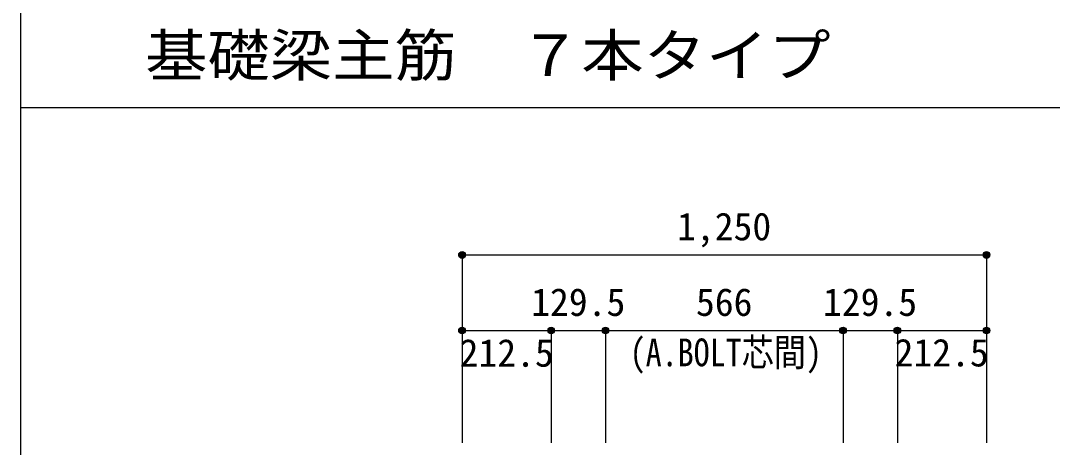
# Model space of a CAD drawing. Units: millimetres at full size, sheet at 1:30. Extents: x -5973 to 5954, y -4195 to 4201.
# Drawn here: x -5973 to -3514, y -1031 to -15 of the extents above; entities that cross this region are included whole.
import ezdxf
from ezdxf.enums import TextEntityAlignment as Align

# ---------------------------------------------------------------- set-up
doc = ezdxf.new("R2010")
doc.units = ezdxf.units.MM
doc.header["$LTSCALE"] = 30
doc.header["$PDMODE"] = 32
doc.header["$PDSIZE"] = 15
for name, color, linetype in [('0-7_文字', 4, 'Continuous'), ('0-D_寸法', 4, 'Continuous'), ('6-7_文字', 7, 'Continuous'), ('F-0_枠', 6, 'Continuous')]:
    doc.layers.add(name, color=color, linetype=linetype)
doc.styles.add('ＭＳ ゴシック', font='')
doc.styles.get('ＭＳ ゴシック').set_extended_font_data('MS Gothic')

msp = doc.modelspace()

# ---------------------------------------------------------------- linework, layer by layer
at = {"layer": '0-D_寸法'}
for p, q in [((-4920.8, -572.85), (-4920.8, -752.85)), ((-4920.8, -572.85), (-4920.8, -752.85)), ((-4920.8, -572.85), (-3670.8, -572.85)), ((-3670.8, -572.85), (-3670.8, -752.85)), ((-4920.8, -752.85), (-4708.3, -752.85)), ((-4920.8, -752.85), (-4920.8, -1019.89)), ((-4708.3, -752.85), (-4708.3, -1019.89)), ((-4708.3, -752.85), (-4578.8, -752.85)), ((-4578.8, -752.85), (-4578.8, -1019.89)), ((-4578.8, -752.85), (-4012.8, -752.85)), ((-4012.8, -752.85), (-4012.8, -1019.89)), ((-4012.8, -752.85), (-3883.3, -752.85)), ((-3883.3, -752.85), (-3883.3, -1019.89)), ((-3883.3, -752.85), (-3670.8, -752.85)), ((-3670.8, -752.85), (-3670.8, -1019.89)), ((-3670.8, -752.85), (-3670.8, -1019.89))]:
    msp.add_line(p, q, dxfattribs=at)
for centre, radius in [((-4920.8, -572.85), 8), ((-3670.8, -572.85), 8), ((-4920.8, -572.85), 7.2), ((-4920.8, -572.85), 6.4), ((-4920.8, -572.85), 5.6), ((-4920.8, -572.85), 4.8), ((-4920.8, -572.85), 4), ((-4920.8, -572.85), 3.2), ((-4920.8, -572.85), 2.4), ((-4920.8, -572.85), 1.6), ((-4920.8, -572.85), 0.8), ((-3670.8, -572.85), 7.2), ((-3670.8, -572.85), 6.4), ((-3670.8, -572.85), 5.6), ((-3670.8, -572.85), 4.8), ((-3670.8, -572.85), 4), ((-3670.8, -572.85), 3.2), ((-3670.8, -572.85), 2.4), ((-3670.8, -572.85), 1.6), ((-3670.8, -572.85), 0.8), ((-4920.8, -752.85), 8), ((-4920.8, -752.85), 7.2), ((-4920.8, -752.85), 6.4), ((-4920.8, -752.85), 5.6), ((-4920.8, -752.85), 4.8), ((-4920.8, -752.85), 4), ((-4920.8, -752.85), 3.2), ((-4920.8, -752.85), 2.4), ((-4920.8, -752.85), 1.6), ((-4920.8, -752.85), 0.8), ((-4708.3, -752.85), 8), ((-4708.3, -752.85), 7.2), ((-4708.3, -752.85), 6.4), ((-4708.3, -752.85), 5.6), ((-4708.3, -752.85), 4.8), ((-4708.3, -752.85), 4), ((-4708.3, -752.85), 3.2), ((-4708.3, -752.85), 2.4), ((-4708.3, -752.85), 1.6), ((-4708.3, -752.85), 0.8), ((-4578.8, -752.85), 8), ((-4578.8, -752.85), 7.2), ((-4578.8, -752.85), 6.4), ((-4578.8, -752.85), 5.6), ((-4578.8, -752.85), 4.8), ((-4578.8, -752.85), 4), ((-4578.8, -752.85), 3.2), ((-4578.8, -752.85), 2.4), ((-4578.8, -752.85), 1.6), ((-4578.8, -752.85), 0.8), ((-4012.8, -752.85), 8), ((-4012.8, -752.85), 7.2), ((-4012.8, -752.85), 6.4), ((-4012.8, -752.85), 5.6), ((-4012.8, -752.85), 4.8), ((-4012.8, -752.85), 4), ((-4012.8, -752.85), 3.2), ((-4012.8, -752.85), 2.4), ((-4012.8, -752.85), 1.6), ((-4012.8, -752.85), 0.8), ((-3883.3, -752.85), 8), ((-3883.3, -752.85), 7.2), ((-3883.3, -752.85), 6.4), ((-3883.3, -752.85), 5.6), ((-3883.3, -752.85), 4.8), ((-3883.3, -752.85), 4), ((-3883.3, -752.85), 3.2), ((-3883.3, -752.85), 2.4), ((-3883.3, -752.85), 1.6), ((-3883.3, -752.85), 0.8), ((-3670.8, -752.85), 8), ((-3670.8, -752.85), 7.2), ((-3670.8, -752.85), 6.4), ((-3670.8, -752.85), 5.6), ((-3670.8, -752.85), 4.8), ((-3670.8, -752.85), 4), ((-3670.8, -752.85), 3.2), ((-3670.8, -752.85), 2.4), ((-3670.8, -752.85), 1.6), ((-3670.8, -752.85), 0.8)]:
    msp.add_circle(centre, radius, dxfattribs=at)
at = {"layer": '0-D_寸法', "color": 7}
for p in [(-4920.8, -572.85), (-4920.8, -572.85), (-3670.8, -572.85), (-4920.8, -752.85), (-4920.8, -752.85), (-4708.3, -752.85), (-4708.3, -752.85), (-4578.8, -752.85), (-4578.8, -752.85), (-4012.8, -752.85), (-4012.8, -752.85), (-3883.3, -752.85), (-3883.3, -752.85), (-3670.8, -752.85), (-3670.8, -752.85)]:
    msp.add_point(p, dxfattribs=at)
at = {"layer": 'F-0_枠'}
msp.add_line((-5972.88, 4201.15), (-5972.88, -4195.24), dxfattribs=at)
at = {"layer": 'F-0_枠', "color": 2}
msp.add_line((-5972.88, -222.05), (3723.6, -222.05), dxfattribs=at)

# ---------------------------------------------------------------- texts
at = {"layer": '0-7_文字', "style": 'ＭＳ ゴシック', "width": 0.85}
msp.add_text('(A.BOLT芯間)', height=65.98, dxfattribs=at).set_placement((-4521.31, -857.62), align=Align.BOTTOM_LEFT)
at = {"layer": '0-D_寸法', "style": 'ＭＳ ゴシック'}
for s, p in [('1,250', (-4408.3, -557.85)), ('129.5', (-4756.05, -737.85)), ('566', (-4363.3, -737.85)), ('129.5', (-4060.55, -737.85)), ('212.5', (-4926.56, -858.79)), ('212.5', (-3889.87, -858.11))]:
    msp.add_text(s, height=65.98, dxfattribs=at).set_placement(p, align=Align.BOTTOM_LEFT)
at = {"layer": '6-7_文字', "color": 2, "style": 'ＭＳ ゴシック', "width": 1.1}
msp.add_text('\u3000\u3000基礎梁主筋\u3000７本タイプ', height=98.97, dxfattribs=at).set_placement((-5972.88, -177.05), align=Align.BOTTOM_LEFT)

doc.saveas('drawing.dxf')
